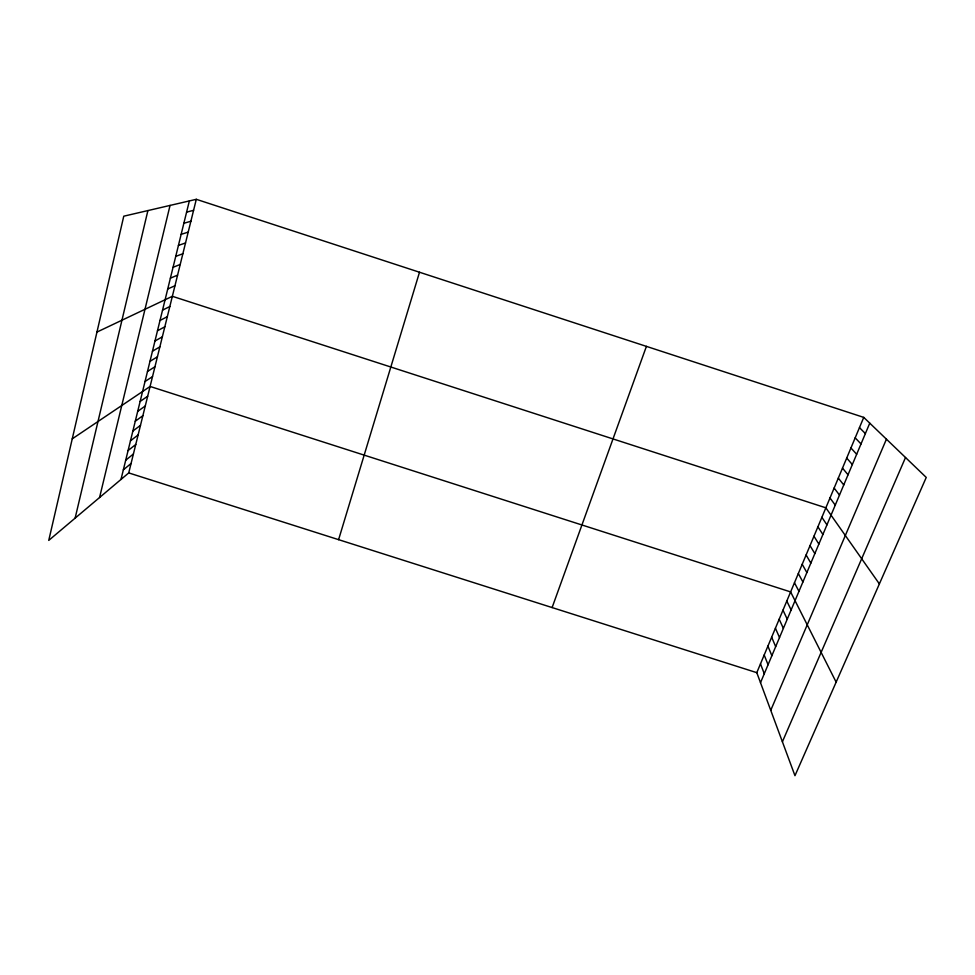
<?xml version="1.0" encoding="UTF-8"?>
<svg xmlns="http://www.w3.org/2000/svg" width="975" height="975" viewBox="0 0 975 975"><rect width="100%" height="100%" fill="white"/><g stroke="black" fill="none" stroke-linecap="round" stroke-linejoin="round"><path stroke-width="1.46" d="M75.124 518.139L147.895 210.576M99.56 497.53L170.052 205.42M120.985 479.456L189.345 200.935M196.304 199.314L123.764 216.194L48.75 540.394L128.737 472.912L196.304 199.314L863.753 417.385L926.25 477.433L794.966 775.686L756.795 672.665L863.753 417.385M338.593 539.663L419.506 272.232M552.118 607.559L646.413 346.369M760.512 682.683L869.761 423.162M770.75 710.324L886.433 439.164M782.401 741.792L905.519 457.519M123.338 469.865L131.064 463.491M125.702 460.237L133.404 454.009M128.078 450.56L135.757 444.49M130.467 440.834L138.121 434.935M132.868 431.06L140.498 425.332M135.269 421.249L142.874 415.679M137.694 411.377L145.263 405.978M140.132 401.468L147.676 396.24M72.248 438.835L150.089 386.453L790.628 591.923L836.136 682.134M145.019 381.518L152.514 376.63M147.493 371.463L154.952 366.746M149.967 361.372L157.402 356.826M152.466 351.219L159.863 346.856M154.964 341.018L162.337 336.85M157.475 330.781L164.824 326.783M160.01 320.482L167.322 316.668M162.545 310.147L169.833 306.516M96.952 332.073L172.356 296.303L825.862 507.817L879.377 583.915M167.737 288.99L174.964 285.736M170.393 278.18L177.584 275.121M173.062 267.308L180.217 264.457M175.744 256.388L182.861 253.732M178.437 245.408L185.53 242.958M181.143 234.366L188.199 232.123M183.861 223.275L190.893 221.24M186.603 212.136L193.586 210.308M128.737 472.912L756.795 672.665M859.463 427.623L865.373 433.582M855.185 437.824L861.01 443.954M850.943 447.964L856.659 454.277M846.714 458.055L852.333 464.551M842.497 468.11L848.031 474.776M838.317 478.103L843.753 484.941M834.137 488.048L839.487 495.068M829.993 497.957L835.258 505.135M821.876 517.335L826.958 524.842M817.903 526.805L822.9 534.471M813.954 536.238L818.866 544.062M810.018 545.622L814.844 553.605M806.106 554.97L810.847 563.111M802.206 564.269L806.861 572.569M798.33 573.532L802.9 581.977M794.467 582.745L798.964 591.35M786.801 601.063L791.127 609.948M782.986 610.155L787.239 619.186M779.196 619.198L783.364 628.388M775.418 628.217L779.513 637.54M771.664 637.187L775.673 646.644M767.922 646.108L771.859 655.724M764.193 655.005L768.056 664.743M760.488 663.853L764.278 673.737"/></g></svg>
